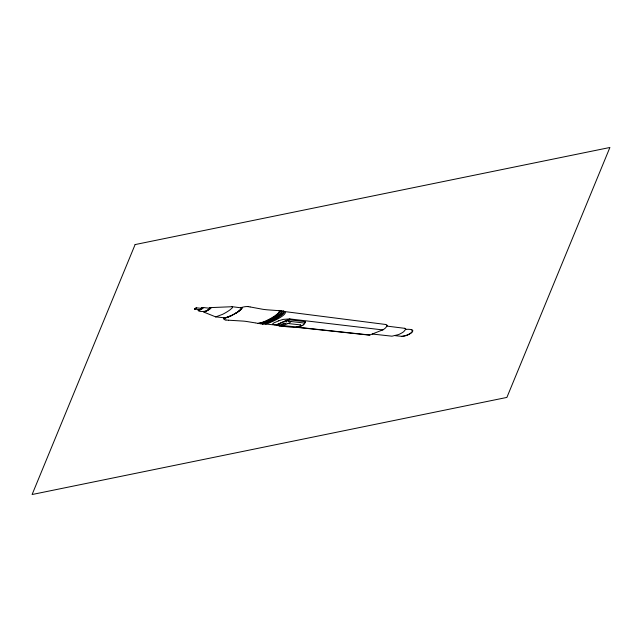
<?xml version="1.0" encoding="UTF-8"?>
<svg xmlns="http://www.w3.org/2000/svg" width="642" height="642" viewBox="0 0 642 642"><rect width="100%" height="100%" fill="white"/><g stroke="black" fill="none" stroke-linecap="round" stroke-linejoin="round"><path stroke-width="0.96" d="M288.21 319.676L304.075 321.538A4.911 1.645 -16.8 0 1 305.255 321.939L305.327 322.501A3.571 1.196 -16.8 0 1 304.565 323.263M405.72 329.266L403.722 331.689A14.028 4.703 -16.8 0 1 401.82 332.949L400.143 333.848A10.978 3.683 -16.8 0 1 398.329 334.651L391.941 336.183L372.312 334.033M387.03 325.727L385.818 327.621A17.053 5.722 -16.8 0 1 383.306 329.643L369.816 335.004A5.385 1.806 -16.8 0 1 368.267 335.02L296.347 327.292M242.186 308.024L240.469 307.662M303.096 325.021A5.136 1.725 -16.8 0 0 304.3 323.849L304.22 323.287A4.919 1.653 -16.8 0 0 303.024 322.886L291.075 321.514A10.312 3.459 -16.8 0 0 288.988 321.441L288.073 321.498L289.237 319.796M291.075 321.514L290.2 322.332A7.969 2.672 -16.8 0 1 289.293 322.918L283.122 325.663A3.082 1.035 -16.8 0 1 282.44 325.927L281.413 326.144A7.086 2.375 -16.8 0 0 280.072 326.096M304.292 323.849L305.167 322.011M286.284 321.843L287.833 320.021A2.119 0.714 -16.8 0 1 288.467 319.909L288.932 319.901M279.166 312.004L279.414 311.153L278.901 310.688A2.688 0.899 -16.8 0 0 278.516 310.632L267.77 309.853A98.338 32.991 -16.8 0 1 262.891 309.308L250.179 306.956M278.347 325.293L279.27 323.688L287.159 320.246M277.898 325.598L279.27 323.688M198.956 309.757L200.368 309.364A8.113 2.72 -16.8 0 0 201.516 308.642L202.045 308.104L201.187 308.361M196.596 307.951L196.532 308.016A4.189 1.404 -16.8 0 1 194.991 308.938L194.59 309.075L199.75 309.677M196.219 308.008L196.516 307.839M204.036 311.338C203.875 312.493 206.957 310.495 207.663 310.158A17.19 5.762 -16.8 0 0 209.172 309.195L210.544 307.967L209.236 308.168M196.147 308.08L196.059 308.152A3.435 1.148 -16.8 0 1 194.911 308.826L194.59 308.922M210.672 308.545L211.146 307.598A1.428 0.481 -16.8 0 0 210.432 307.719A3.122 1.051 -16.8 0 0 209.38 308.088M198.948 309.58L198.859 309.645A5.064 1.701 -16.8 0 0 198.394 310.038L200.545 309.372A11.508 3.86 -16.8 0 0 201.74 308.625L202.623 307.799L200.97 308.337M238.31 311.619L237.957 311.868L241.946 308.064M239.081 311.081L240.782 309.733A13.305 4.462 -16.8 0 0 241.857 308.642M238.904 311.209L238.302 311.595M237.885 311.916L235.919 313.168M237.083 312.437L236.344 312.903M236.087 313.039L231.947 315.382M235.807 313.24L235.141 313.633M286.18 323.078L285.497 323.424M232.115 315.27L230.366 316.153M201.195 308.224L201.291 308.176A3.659 1.228 -16.8 0 1 202.768 307.558M231.674 315.495L228.038 317.132M205.697 311.514L203.763 312.084L215.471 316.795A2.022 0.682 -16.8 0 0 215.784 316.867L224.852 317.862L227.958 317.06M382.865 329.932L289.903 318.938L276.14 324.916L278.163 325.133M279.495 325.229L284.462 323.07M280.257 325.703L285.225 323.544M278.7 320.831L273.685 322.998L272.553 324.146M241.071 307.55L244.145 306.852A8.073 2.712 -16.8 0 1 248.021 306.595M203.073 307.518L209.886 308.264L209.043 309.147A10.641 3.571 -16.8 0 1 206.612 310.616C204.509 312.293 194.55 311.274 200.216 309.966A9.726 3.266 -16.8 0 0 201.058 309.508A12.503 4.197 -16.8 0 0 202.816 308.393L203.506 307.823A1.533 0.514 -16.8 0 0 203.674 307.542L203.562 307.486M395.32 335.678L401.988 336.384L406.835 335.172A8.675 2.913 -16.8 0 0 408.753 334.297L409.636 333.816A10.874 3.643 -16.8 0 0 411.466 332.564L412.71 330.871A4.261 1.428 -16.8 0 0 411.715 330.068M259.143 323.44L265.074 321.714L272.441 318.015A37.405 12.543 -16.8 0 0 275.691 315.944L279.84 312.389L280.265 311.209L279.422 310.704L280.658 310.808A2.777 0.931 -16.8 0 1 281.036 310.872C282.857 312.774 277.97 314.949 276.935 316.105A38.512 12.92 -16.8 0 1 274.511 317.678L271.02 319.676A23.537 7.897 -16.8 0 1 265.258 322.292L260.066 323.624A2.648 0.891 -16.8 0 1 259.617 323.6A2.929 0.979 -16.8 0 1 259.143 323.44A2.801 0.939 -16.8 0 1 258.124 323.335A2.496 0.835 -16.8 0 1 257.675 323.295M402.365 336.368C407.702 336.344 420.743 328.519 405.712 329.346A5.16 1.733 -16.8 0 0 404.54 328.279M279.013 326.16L279.96 326.104M211.186 307.59L232.075 306.715A2.087 0.698 -16.8 0 1 232.484 306.724L241.544 307.911L241.24 308.995L239.289 310.76A31.033 10.408 -16.8 0 1 231.931 315.262L225.254 317.902M402.237 336.376L402.109 336.376A4.269 1.428 -16.8 0 1 401.402 336.352M261.535 323.857L261.607 323.873A2.857 0.963 -16.8 0 0 262.056 323.897L268.131 322.212A25.889 8.683 -16.8 0 0 273.147 319.901L276.622 317.902A38.127 12.792 -16.8 0 0 279.037 316.321C280.081 315.158 284.92 313.015 283.13 311.089A2.865 0.963 -16.8 0 0 282.761 311.009L281.517 310.888A2.889 0.971 -16.8 0 0 281.036 310.872M262.57 323.993L268.621 322.428L276.686 318.448A36.353 12.198 -16.8 0 0 279.928 316.37C280.915 315.463 286.332 312.421 283.587 311.105A2.881 0.963 -16.8 0 0 283.13 311.089M260.636 323.737L266.542 322.196L274.583 318.231A36.626 12.286 -16.8 0 0 277.834 316.153C278.813 315.246 284.302 312.181 281.517 310.888M258.108 323.327L262.706 322.212A19.003 6.372 -16.8 0 0 266.518 320.599L268.492 319.636A26.916 9.028 -16.8 0 0 268.942 319.403L270.627 318.488A36.281 12.174 -16.8 0 0 274.423 316.153L277.079 314.187A17.093 5.738 -16.8 0 0 279.182 312.044M228.383 320.197L243.462 321.112A86.782 29.107 -16.8 0 1 245.926 321.377L255.54 322.934M228.247 320.189L226.441 320.045A21.226 7.118 -16.8 0 1 226.128 320.013L225.992 319.997M281.357 326.144L293.394 327.428A7.214 2.424 -16.8 0 0 295.127 327.428L295.802 327.364A7.961 2.672 -16.8 0 0 301.379 325.951M300.296 324.876L288.089 323.512M283.122 325.663L296.644 326.906A5.89 1.974 -16.8 0 0 297.936 326.674L299.453 326.232A1.934 0.65 -16.8 0 0 300.127 325.927A2.014 0.674 -16.8 0 0 300.271 324.892M297.094 327.171L369.816 335.004M265.411 323.969L278.05 325.333M277.85 324.202L278.644 324.29M262.056 323.897A2.937 0.987 -16.8 0 0 262.418 323.969L262.755 324.009M289.903 318.938L283.507 319.363A13.241 4.446 -16.8 0 0 278.716 320.848M247.972 306.619L248.109 306.635A21.611 7.255 -16.8 0 1 248.414 306.675L250.011 306.932M196.629 307.823L201.805 308.433M275.37 324.828L274.64 324.732M260.748 323.753L260.419 323.712A2.849 0.955 -16.8 0 1 260.082 323.632M386.925 326.096L404.5 328.303M385.593 324.467L285.618 311.691M283.587 311.105C292.022 313.071 267.963 324.499 264.552 324.114A3.563 1.196 -16.8 0 1 263.653 324.114M274.559 324.716L272.69 324.258M257.209 323.215L256.014 323.022M223.962 318.881L223.938 318.817A24.019 8.057 -16.8 0 1 223.889 318.625L223.777 317.79M305.375 322.164L305.391 322.244A3.716 1.244 -16.8 0 1 304.846 322.685M223.785 317.846L223.785 317.91A1.798 0.602 -16.8 0 0 225.005 318.127L225.262 318.063A10.36 3.475 -16.8 0 0 230.229 316.129M385.657 324.435A6.348 2.135 -16.8 0 1 386.941 325.751M232.075 306.715A1.244 0.417 -16.8 0 1 232.492 306.748L232.412 307.727L230.117 309.773A32.654 10.954 -16.8 0 1 222.581 314.339L215.856 316.851A1.244 0.417 -16.8 0 1 215.471 316.795M203.594 311.86A2.937 0.987 -16.8 0 1 203.867 311.45M198.001 310.455A3.603 1.204 -16.8 0 1 198.779 309.717M194.63 308.818A3.017 1.011 -16.8 0 1 195.962 308.008M225.904 320.045A8.531 2.865 -16.8 0 1 223.873 318.954M278.901 310.696A2.817 0.947 -16.8 0 1 279.382 310.696M303.048 325.053A5.85 1.958 -16.8 0 1 301.443 325.911M210.608 308.545A14.333 4.807 -16.8 0 1 205.681 311.506M135.109 244.578L32.1 494.517L506.891 397.422L609.9 147.483L135.109 244.578"/></g></svg>
